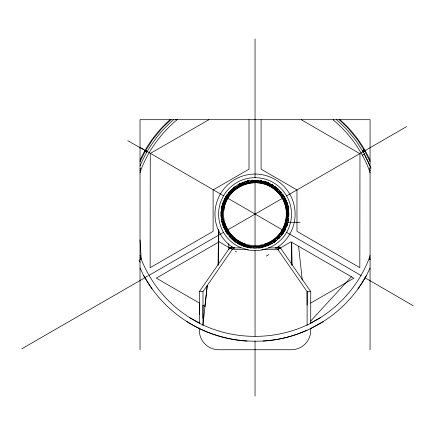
<?xml version="1.0" encoding="UTF-8"?>
<svg xmlns="http://www.w3.org/2000/svg" width="435" height="435" viewBox="0 0 435 435"><rect width="100%" height="100%" fill="white"/><g stroke="black" fill="none" stroke-linecap="round" stroke-linejoin="round"><path stroke-width="0.65" d="M199.35 314.684L199.35 303.043L156.306 278.128L219.158 241.844M202.982 318.257L202.982 305.147L204.994 306.311M307.105 305.147L307.105 291.619L277.644 249.135M278.177 249.907L278.183 249.201M218.065 265.241L218.522 229.68M218.267 264.986L218.827 230.039M288.503 219.583A33.903 33.903 0 0 0 288.677 218.381L288.677 209.882A33.903 33.903 0 0 0 288.503 208.68M202.982 324.907L207.25 285.463M204.95 306.289L207.212 285.523M221.671 210.132C220.773 214.335 221.268 218.664 222.285 222.796M221.845 208.8L222.301 205.358L223.878 201.546M288.334 218.794L287.791 222.905L284.403 231.083L281.266 235.172M288.595 216.799L288.943 214.129L288.595 211.464M146.791 152.207L144.719 150.967L145.007 151.641L140.026 161.711M222.285 205.467C221.268 209.599 220.773 213.928 221.671 218.131M223.813 210.187C225.76 186.403 257.411 173.869 275.11 189.877C294.147 204.265 287.769 237.7 264.774 244.068M288.677 218.381L287.807 222.796M363.078 151.864L365.188 151.01M140.026 170.77L140.652 168.84L140.026 168.59M140.026 172.798L141.234 169.074A122.404 122.404 0 0 1 177.023 119.815L177.192 119.696M223.525 201.65L222.399 205.119A33.903 33.903 0 0 1 223.525 201.65L227.619 194.206L233.437 188.012A33.903 33.903 0 0 1 235.868 186.18M278.471 238.636A33.903 33.903 0 0 0 279.759 237.336L284.751 230.463L287.693 223.144M370.065 255.465L368.853 259.189A122.404 122.404 0 0 1 320.633 317.479L310.737 322.922M369.516 259.45L370.065 257.759M369.853 259.586L370.065 258.945M144.725 151.271C144.855 149.531 146.649 150.988 147.253 151.483M224.373 200.356L225.689 197.18L227.587 194.701M365.286 150.831L364.867 151.298L370.065 161.711M140.026 160.292C146.959 144.817 157.41 130.924 170.09 119.696M140.026 165.969C147.449 148.204 159.025 132.245 173.619 119.696M357.989 288.927L366.553 275.431L370.065 267.971M144.719 150.967L145.007 151.641M199.35 323.673L199.35 291.619L229.669 247.906L241.555 247.906L248.216 249.929M202.982 325.478L202.982 291.619L232.448 249.135M228.826 193.091L231.072 190.16L236.205 186.224M280.439 236.243L277.563 239.217M370.065 172.798L368.853 169.074A122.404 122.404 0 0 0 333.069 119.815L333.172 119.696M351.431 276.769L310.737 320.997M170.971 119.696L162.728 127.439L152.587 139.695L145.725 150.515L144.985 150.548M275.703 241.012A33.903 33.903 0 0 0 276.655 240.25L279.759 237.336M237.782 185.011L246.27 181.384L249.385 180.976M275.986 240.424L271.995 243.491L263.822 246.879L258.776 247.542M364.019 154.224L364.399 153.941M233.437 188.012C240.038 182.591 248.651 179.796 257.172 180.297A33.903 33.903 0 0 1 258.385 180.394M276.655 240.25C268.966 246.601 258.488 249.293 248.695 247.433A33.903 33.903 0 0 1 247.504 247.183M276.6 247.906L280.591 245.008A40.074 40.074 0 0 0 284.256 186.697A40.074 40.074 0 0 0 225.83 186.697A40.074 40.074 0 0 0 229.501 245.008L233.492 247.906M144.909 277.595L147.628 276.007M21.75 348.826L145.317 277.481M148.846 275.447L223.519 232.333M227.967 229.762L282.717 198.153M286.573 195.929L406.556 126.656M266.28 256.074L268.955 254.529M208.925 119.696L150.26 153.479L150.135 267.71L213.106 231.355L213.106 189.916L248.994 169.199L248.994 119.696M310.737 303.054L353.905 278.199L290.933 241.844L277.829 249.407L263.202 249.407M362.35 155.137L364.432 153.995L371.104 168.182M275.621 247.906L276.258 247.558L276.481 247.906M320.66 317.523C281.57 342.644 228.516 342.644 189.432 317.523M310.737 328.436L323.227 321.568M363.04 151.804L365.221 150.733M362.257 150.564L364.579 149.722L363.894 149.765L357.499 139.695L347.364 127.439L339.115 119.696M362.301 150.641L364.345 149.678M362.475 150.912L364.677 149.874M362.98 151.706L365.183 150.673M363.192 152.043L365.074 151.162M140.026 259.673L140.576 259.45L140.026 257.759M370.065 168.59L369.44 168.84L370.065 170.77M307.105 330.105C268.879 347.657 222.301 344.096 186.86 321.568M177.398 119.696L175.582 119.696M261.875 249.929L266.307 248.793L270.565 247.107A36.442 36.442 0 0 0 283.604 191.492A36.442 36.442 0 0 0 226.483 191.492A36.442 36.442 0 0 0 239.527 247.107L241.05 247.705M251.316 180.721L253.252 180.465M254.535 180.297L255.552 180.297M257.487 247.711L255.046 248.032L252.604 247.711M258.586 247.906L260.288 247.694M310.737 323.673L310.737 291.619L280.423 247.906L279.167 247.95L278.846 246.025M279.243 247.95L275.545 248.032M233.557 247.912L233.834 247.558L234.47 247.906M233.214 248.032L234.334 248.015L229.669 247.906L231.904 247.988M229.887 247.912L231.904 247.906L231.904 246.656M286.774 222.28L300.09 222.28M249.82 247.906L251.506 247.906M258.287 247.906L260.576 247.906M268.536 247.906L280.423 247.906M246.384 249.407L232.263 249.407L218.055 241.207M199.35 291.619L202.982 291.619M310.737 291.619L307.105 291.619L307.105 325.478M279.156 247.906L280.129 247.912M364.416 278.308L364.715 278.335M257.172 180.297L265.519 181.89A33.903 33.903 0 0 1 269.477 183.456L276.655 188.012A33.903 33.903 0 0 1 278.471 189.627M249.804 247.694L250.935 247.836M256.84 180.465L258.776 180.721M260.065 180.889L263.822 181.384L271.995 184.772L273.359 185.821M251.316 247.542L246.27 246.879L242.822 245.449M248.695 247.433L244.568 246.373L236.879 242.752A33.903 33.903 0 0 1 235.868 242.083M265.519 181.89L269.477 183.456M369.44 259.423L370.065 259.673M245.318 244.068C235.232 240.816 227.168 232.23 224.558 221.959M241.615 244.948L238.097 243.491L234.628 240.832M199.35 322.922L189.459 317.479A122.404 122.404 0 0 1 141.234 259.189L140.026 255.465M127.798 140.663L143.539 149.673M235.335 251.18L236.488 251.849M301.199 119.696L359.968 153.713L359.837 267.645L296.985 231.355L296.985 189.916L261.098 169.199L261.098 119.696M140.026 147.334L223.606 195.793M227.456 198.028L282.728 230.077M286.583 232.312L361.246 275.605M364.775 277.655L413.25 305.762M145.649 150.477L147.248 151.489L145.502 150.423M144.692 151.162L146.666 152.413M145.616 150.466L147.242 151.505M236.879 242.752L230.332 237.336A33.903 33.903 0 0 1 229.12 235.977M274.409 186.626L279.014 190.16L281.266 193.091M233.579 240.022L231.072 238.103L229.24 235.71M340.001 119.696C352.682 130.924 363.133 144.817 370.065 160.292M336.467 119.696L346.042 128.684L356.031 140.761L364.432 153.995M276.655 188.012C281.923 192.455 285.877 198.452 287.693 205.119M230.332 237.336L225.335 230.463L222.399 223.144A33.903 33.903 0 0 0 224.503 228.843M282.092 194.162L284.403 197.18L287.791 205.358L288.421 210.132M228 234.095L225.689 231.083L222.301 222.905L221.845 219.463M140.026 267.971L143.539 275.431L152.098 288.927M364.644 155.366L367.771 161.086L369.375 165.148M138.982 260.081L140.026 262.294M287.807 205.467L288.677 209.882M140.026 258.945L140.233 259.586M298.6 246.27L302.265 280.151M140.026 239.957L141.234 259.189M228.739 243.633L228.951 249.396M291.455 242.143L291.82 264.986M291.733 242.3L292.026 265.241M370.065 349.735L370.065 119.696L140.026 119.696L140.026 349.735M310.737 328.36L310.737 330.361A19.374 19.374 0 0 1 291.368 349.735L218.723 349.735A19.374 19.374 0 0 1 199.35 330.361L199.35 327.974M255.046 38.916L255.046 177.763M255.046 182.205L255.046 245.367M255.046 250.5L255.046 336.217M255.046 340.931L255.046 396.084M287.714 215.303A32.69 32.69 0 0 1 287.1 220.545M286.708 222.263A32.69 32.69 0 0 1 285.648 225.618M285.442 226.167A32.69 32.69 0 0 1 280.417 234.742M279.661 235.639A32.69 32.69 0 0 1 276.774 238.554M275.426 239.69A32.69 32.69 0 0 1 272.56 241.729M271.048 242.638A32.69 32.69 0 0 1 268.966 243.709M268.433 243.953A32.69 32.69 0 0 1 265.703 245.035M265.149 245.22A32.69 32.69 0 0 1 261.169 246.243M258.852 246.601A32.69 32.69 0 0 1 251.24 246.601M250.076 246.444A32.69 32.69 0 0 1 241.659 243.953M241.126 243.709A32.69 32.69 0 0 1 237.532 241.729M236.069 240.751A32.69 32.69 0 0 1 231.621 236.934M231.213 236.509A32.69 32.69 0 0 1 229.669 234.742M228.598 233.345A32.69 32.69 0 0 1 226.684 230.392M226.401 229.881A32.69 32.69 0 0 1 223.383 222.263M223.242 221.692A32.69 32.69 0 0 1 222.992 220.545M222.78 219.387A32.69 32.69 0 0 1 222.611 218.229M222.611 210.034A32.69 32.69 0 0 1 223.242 206.571M223.383 206A32.69 32.69 0 0 1 224.438 202.645M224.65 202.096A32.69 32.69 0 0 1 229.669 193.521M231.213 191.753A32.69 32.69 0 0 1 232.883 190.1M234.209 188.942A32.69 32.69 0 0 1 235.123 188.214M236.069 187.512A32.69 32.69 0 0 1 237.037 186.849M237.532 186.528A32.69 32.69 0 0 1 244.943 183.043M246.063 182.7A32.69 32.69 0 0 1 248.347 182.134M250.076 181.819A32.69 32.69 0 0 1 251.821 181.602M258.852 181.661A32.69 32.69 0 0 1 260.592 181.917M261.169 182.02A32.69 32.69 0 0 1 272.065 186.224M272.56 186.528A32.69 32.69 0 0 1 277.639 190.503M279.27 192.183A32.69 32.69 0 0 1 282.489 196.37M283.968 198.898A32.69 32.69 0 0 1 286.708 206M287.1 207.718A32.69 32.69 0 0 1 287.312 208.876M287.475 210.034A32.69 32.69 0 0 1 287.714 212.96M279.759 236.77A33.511 33.511 0 0 1 277.182 239.293M233.541 239.837A33.511 33.511 0 0 1 232.187 238.641M228.179 234.166A33.511 33.511 0 0 1 227.478 233.187M224.77 228.505A33.511 33.511 0 0 1 223.209 224.596M221.605 216.353A33.511 33.511 0 0 1 221.535 214.547M221.54 213.346A33.511 33.511 0 0 1 221.589 212.144M221.904 209.148A33.511 33.511 0 0 1 222.106 207.963M223.139 203.884A33.511 33.511 0 0 1 223.731 202.183M233.829 188.192A33.511 33.511 0 0 1 234.769 187.447M265.578 182.314A33.511 33.511 0 0 1 267.275 182.928M280.01 191.77A33.511 33.511 0 0 1 280.792 192.678M284.213 197.62A33.511 33.511 0 0 1 285.322 199.757M265.056 249.173A36.442 36.442 0 0 1 245.035 249.173M288.796 218.397A34.022 34.022 0 0 1 288.622 219.604M287.497 224.351A34.022 34.022 0 0 1 286.676 226.657M285.425 229.441A34.022 34.022 0 0 1 284.86 230.523M284.251 231.578A34.022 34.022 0 0 1 282.924 233.633M282.571 234.128A34.022 34.022 0 0 1 281.456 235.58M279.846 237.423A34.022 34.022 0 0 1 278.558 238.723M274.795 241.833A34.022 34.022 0 0 1 273.789 242.523M270.624 244.378A34.022 34.022 0 0 1 269.531 244.916M268.417 245.416A34.022 34.022 0 0 1 267.286 245.873M262.615 247.297A34.022 34.022 0 0 1 261.419 247.548M248.668 247.548A34.022 34.022 0 0 1 247.477 247.297M246.286 247.009A34.022 34.022 0 0 1 244.53 246.487M243.953 246.292A34.022 34.022 0 0 1 242.806 245.873M241.675 245.416A34.022 34.022 0 0 1 238.385 243.796M236.814 242.855A34.022 34.022 0 0 1 231.094 238.293M230.245 237.423A34.022 34.022 0 0 1 229.027 236.053M227.521 234.128A34.022 34.022 0 0 1 225.531 231.056M224.395 228.892A34.022 34.022 0 0 1 222.247 223.182M222.095 222.589A34.022 34.022 0 0 1 221.812 221.404M221.159 217.185A34.022 34.022 0 0 1 221.029 214.743M221.029 213.52A34.022 34.022 0 0 1 221.159 211.078M221.371 209.262A34.022 34.022 0 0 1 222.095 205.668M222.247 205.081A34.022 34.022 0 0 1 223.411 201.606M223.884 200.481A34.022 34.022 0 0 1 227.521 194.135M228.255 193.162A34.022 34.022 0 0 1 229.027 192.21M233.361 187.915A34.022 34.022 0 0 1 234.313 187.159M238.385 184.467A34.022 34.022 0 0 1 240.56 183.347M242.235 182.613A34.022 34.022 0 0 1 243.377 182.173M245.112 181.591A34.022 34.022 0 0 1 248.668 180.71M251.691 180.275A34.022 34.022 0 0 1 252.909 180.177M257.183 180.177A34.022 34.022 0 0 1 258.395 180.275M260.217 180.503A34.022 34.022 0 0 1 261.419 180.71M265.557 181.776A34.022 34.022 0 0 1 269.531 183.347M272.234 184.772A34.022 34.022 0 0 1 273.272 185.408M274.795 186.43A34.022 34.022 0 0 1 278.558 189.54M280.26 191.291A34.022 34.022 0 0 1 281.064 192.21M282.571 194.135A34.022 34.022 0 0 1 286.676 201.606M286.899 202.177A34.022 34.022 0 0 1 287.997 205.668M288.144 206.261A34.022 34.022 0 0 1 288.405 207.457M288.622 208.659A34.022 34.022 0 0 1 288.796 209.866M287.377 224.319A33.903 33.903 0 0 1 286.567 226.613M285.317 229.386A33.903 33.903 0 0 1 284.751 230.463M284.147 231.518A33.903 33.903 0 0 1 281.358 235.504M274.724 241.735A33.903 33.903 0 0 1 273.718 242.425M270.57 244.269A33.903 33.903 0 0 1 269.477 244.807M268.368 245.302A33.903 33.903 0 0 1 267.242 245.764M262.588 247.183A33.903 33.903 0 0 1 261.397 247.433M246.319 246.89A33.903 33.903 0 0 1 242.85 245.764M241.719 245.302A33.903 33.903 0 0 1 237.918 243.388M234.873 241.376A33.903 33.903 0 0 1 231.181 238.211M227.266 233.562A33.903 33.903 0 0 1 225.634 230.99M222.209 222.562A33.903 33.903 0 0 1 221.926 221.377M221.279 217.174A33.903 33.903 0 0 1 221.149 214.738M221.149 213.525A33.903 33.903 0 0 1 221.279 211.089M221.491 209.278A33.903 33.903 0 0 1 222.209 205.701M223.992 200.53A33.903 33.903 0 0 1 227.619 194.206M228.353 193.232A33.903 33.903 0 0 1 229.517 191.824M238.445 184.57A33.903 33.903 0 0 1 240.609 183.456M242.284 182.727A33.903 33.903 0 0 1 243.421 182.287M245.15 181.705A33.903 33.903 0 0 1 248.695 180.829M251.702 180.394A33.903 33.903 0 0 1 252.914 180.297M260.201 180.623A33.903 33.903 0 0 1 261.397 180.829M272.174 184.875A33.903 33.903 0 0 1 273.213 185.506M274.724 186.528A33.903 33.903 0 0 1 275.703 187.251M280.167 191.373A33.903 33.903 0 0 1 280.972 192.286M282.473 194.206A33.903 33.903 0 0 1 286.567 201.65M286.785 202.221A33.903 33.903 0 0 1 287.883 205.701M288.024 206.288A33.903 33.903 0 0 1 288.285 207.479M366.553 275.431A127.248 127.248 0 0 1 263.034 341.127M247.053 341.127A127.248 127.248 0 0 1 143.539 275.431M239.304 241.392A31.478 31.478 0 0 0 286.524 214.129A31.478 31.478 0 0 0 239.304 186.871A31.478 31.478 0 0 0 239.304 241.392M238.869 242.148A32.348 32.348 0 0 0 287.394 214.129A32.348 32.348 0 0 0 238.869 186.115A32.348 32.348 0 0 0 238.869 242.148M238.777 242.311A32.538 32.538 0 0 0 287.584 214.129A32.538 32.538 0 0 0 238.777 185.952A32.538 32.538 0 0 0 238.777 242.311"/></g></svg>
